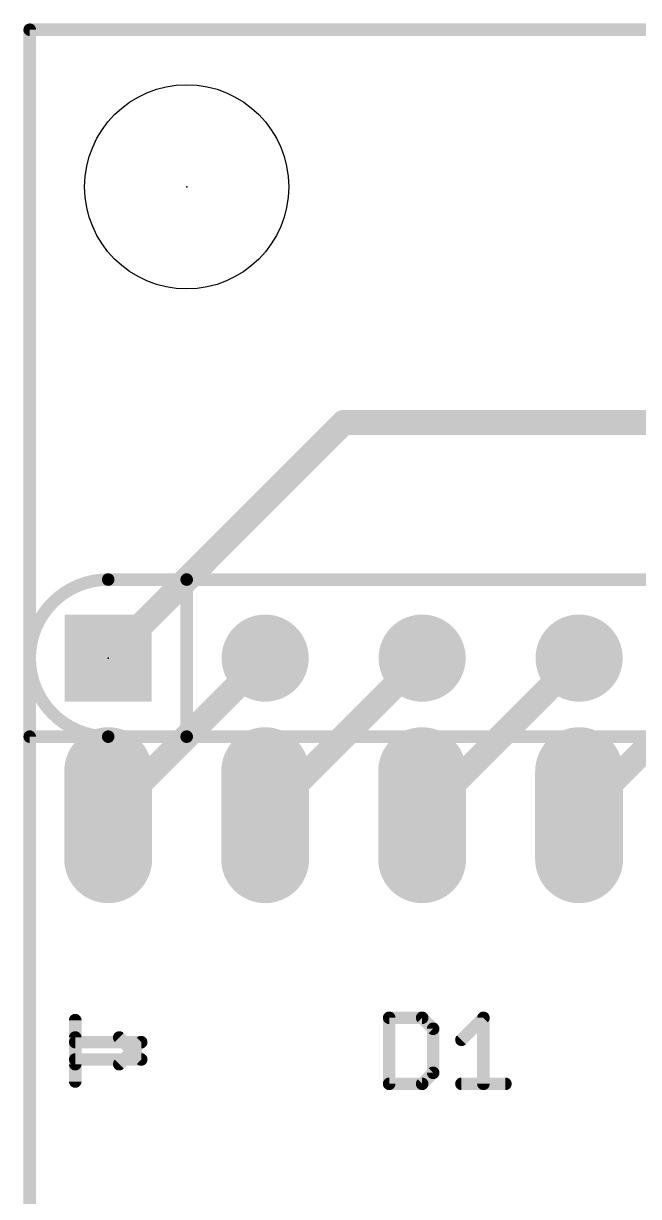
# Model space of a CAD drawing. Extents: x -0.1 to 76.3, y -19.1 to 50.9.
# Drawn here: x -0.1 to 9.85, y 31.93 to 50.9 of the extents above; entities that cross this region are included whole.
import ezdxf

# ---------------------------------------------------------------- set-up
doc = ezdxf.new("R2010")
doc.units = 0
for name, color, linetype in [('1', 12, 'CONTINUOUS'), ('16', 132, 'CONTINUOUS'), ('17', 110, 'CONTINUOUS'), ('20', 53, 'CONTINUOUS'), ('21', 41, 'CONTINUOUS'), ('22', 40, 'CONTINUOUS'), ('23', 53, 'CONTINUOUS')]:
    doc.layers.add(name, color=color, linetype=linetype)

# ---------------------------------------------------------------- blocks, each defined once
blk = doc.blocks.new('LONGP100')
at = {"const_width": 1}
blk.add_lwpolyline([(-0.5, 0), (0.5, 0)], dxfattribs=at)
at = {"const_width": 0.5}
for points in [[(-0.5, 0.25, 1), (-0.5, -0.25)], [(0.5, -0.25, 1), (0.5, 0.25)]]:
    blk.add_lwpolyline(points, format="xyb", dxfattribs=at)
blk = doc.blocks.new('SQUAREP')
blk.add_solid([(-0.5, -0.5), (0.5, -0.5), (-0.5, 0.5), (0.5, 0.5)])
blk = doc.blocks.new('ROUNDP')
at = {"const_width": 0.5}
blk.add_lwpolyline([(0, -0.25, 1), (0, 0.25, 1), (0, -0.25)], format="xyb", dxfattribs=at)

msp = doc.modelspace()

# ---------------------------------------------------------------- linework, layer by layer
at = {"layer": '1', "const_width": 0.4064}
for points in [[(5.08, 44.45), (1.27, 40.64)], [(11.43, 44.45), (5.08, 44.45)]]:
    msp.add_lwpolyline(points, dxfattribs=at)
at = {"layer": '1', "const_width": 0.2032}
for points in [[(5.08, 44.5516, 1), (5.08, 44.3484)], [(5.1518, 44.3782, 1), (5.0082, 44.5218)], [(1.1982, 40.7118, 1), (1.3418, 40.5682)]]:
    msp.add_lwpolyline(points, format="xyb", dxfattribs=at)
at = {"layer": '16', "const_width": 0.4064}
for points in [[(1.27, 38.1), (3.81, 40.64)], [(3.81, 38.1), (6.35, 40.64)], [(6.35, 38.1), (8.89, 40.64)], [(8.89, 38.1), (11.43, 40.64)]]:
    msp.add_lwpolyline(points, dxfattribs=at)
at = {"layer": '16', "const_width": 0.2032}
for points in [[(3.8818, 40.5682, 1), (3.7382, 40.7118)], [(6.4218, 40.5682, 1), (6.2782, 40.7118)], [(8.9618, 40.5682, 1), (8.8182, 40.7118)], [(1.1982, 38.1718, 1), (1.3418, 38.0282)], [(3.7382, 38.1718, 1), (3.8818, 38.0282)], [(6.2782, 38.1718, 1), (6.4218, 38.0282)], [(8.8182, 38.1718, 1), (8.9618, 38.0282)]]:
    msp.add_lwpolyline(points, format="xyb", dxfattribs=at)
at = {"layer": '20', "const_width": 0.2032}
for points in [[(76.2, 50.8), (0, 50.8)], [(0, 50.8), (0, 0)]]:
    msp.add_lwpolyline(points, dxfattribs=at)
at = {"layer": '20', "const_width": 0.1016}
for points in [[(0, 50.8508, 1), (0, 50.7492)], [(0.0508, 50.8, 1), (-0.0508, 50.8)]]:
    msp.add_lwpolyline(points, format="xyb", dxfattribs=at)
at = {"layer": '20'}
msp.add_circle((2.54, 48.26), 1.651, dxfattribs=at)
at = {"layer": '21'}
for points, const_width in [([(1.27, 41.91, 1), (1.27, 39.37)], 0.2032), ([(1.27, 41.9608, 1), (1.27, 41.8592)], 0.1016), ([(1.27, 41.8592, 1), (1.27, 41.9608)], 0.1016), ([(2.54, 41.9608, 1), (2.54, 41.8592)], 0.1016), ([(2.5908, 41.91, 1), (2.4892, 41.91)], 0.1016), ([(2.54, 41.8592, 1), (2.54, 41.9608)], 0.1016), ([(0, 39.4208, 1), (0, 39.3192)], 0.1016), ([(0.0508, 39.37, 1), (-0.0508, 39.37)], 0.1016), ([(1.27, 39.4208, 1), (1.27, 39.3192)], 0.1016), ([(1.27, 39.3192, 1), (1.27, 39.4208)], 0.1016), ([(2.54, 39.4208, 1), (2.54, 39.3192)], 0.1016), ([(2.54, 39.3192, 1), (2.54, 39.4208)], 0.1016), ([(2.4892, 39.37, 1), (2.5908, 39.37)], 0.1016), ([(5.8674, 34.8243, 1), (5.7658, 34.8243)], 0.1016), ([(5.8166, 34.8751, 1), (5.8166, 34.7735)], 0.1016), ([(6.3864, 34.8602, 1), (6.3145, 34.7884)], 0.1016), ([(6.3505, 34.7735, 1), (6.3505, 34.8751)], 0.1016), ([(7.3927, 34.8243, 1), (7.2911, 34.8243)], 0.1016), ([(7.3778, 34.7884, 1), (7.306, 34.8602)], 0.1016), ([(6.5792, 34.6464, 1), (6.4776, 34.6464)], 0.1016), ([(6.4925, 34.6104, 1), (6.5643, 34.6823)], 0.1016), ([(0.7874, 34.5059, 1), (0.6858, 34.5059)], 0.1016), ([(1.4843, 34.5418, 1), (1.4125, 34.47)], 0.1016), ([(6.9501, 34.5043, 1), (7.0219, 34.4325)], 0.1016), ([(0.7366, 34.2008, 1), (0.7366, 34.0992)], 0.1016), ([(1.7684, 34.1141, 1), (1.8402, 34.1859)], 0.1016), ([(1.8043, 34.0992, 1), (1.8043, 34.2008)], 0.1016), ([(6.4776, 33.9346, 1), (6.5792, 33.9346)], 0.1016), ([(6.5643, 33.8986, 1), (6.4925, 33.9705)], 0.1016), ([(0.6858, 33.7941, 1), (0.7874, 33.7941)], 0.1016), ([(5.8166, 33.8074, 1), (5.8166, 33.7058)], 0.1016), ([(5.7658, 33.7566, 1), (5.8674, 33.7566)], 0.1016), ([(6.3145, 33.7925, 1), (6.3864, 33.7207)], 0.1016), ([(6.3505, 33.7058, 1), (6.3505, 33.8074)], 0.1016), ([(6.986, 33.8074, 1), (6.986, 33.7058)], 0.1016), ([(7.2911, 33.7566, 1), (7.3927, 33.7566)], 0.1016), ([(7.6978, 33.7058, 1), (7.6978, 33.8074)], 0.1016)]:
    msp.add_lwpolyline(points, format="xyb", dxfattribs=dict(at, const_width=const_width))
at = {"layer": '21', "const_width": 0.2032}
for points in [[(2.54, 41.91), (1.27, 41.91)], [(13.97, 41.91), (2.54, 41.91)], [(2.54, 39.37), (2.54, 41.91)], [(25.4, 39.37), (0, 39.37)], [(0, 31.75), (0, 39.37)], [(1.27, 39.37), (2.54, 39.37)], [(2.54, 39.37), (13.97, 39.37)], [(5.8166, 34.8243), (5.8166, 33.7566)], [(6.3505, 34.8243), (5.8166, 34.8243)], [(6.5284, 34.6464), (6.3505, 34.8243)], [(6.986, 34.4684), (7.3419, 34.8243)], [(7.3419, 34.8243), (7.3419, 33.7566)], [(6.5284, 33.9346), (6.5284, 34.6464)], [(0.7366, 34.5059), (0.7366, 33.7941)], [(1.4484, 34.5059), (1.8043, 34.15)], [(1.8043, 34.15), (0.7366, 34.15)], [(6.3505, 33.7566), (6.5284, 33.9346)], [(5.8166, 33.7566), (6.3505, 33.7566)], [(6.986, 33.7566), (7.6978, 33.7566)]]:
    msp.add_lwpolyline(points, dxfattribs=at)
at = {"layer": '22', "const_width": 0.2032}
for points in [[(0.7366, 34.0741), (0.7366, 34.7859)], [(1.8043, 34.43), (0.7366, 34.43)], [(1.4484, 34.0741), (1.8043, 34.43)]]:
    msp.add_lwpolyline(points, dxfattribs=at)
at = {"layer": '22', "const_width": 0.1016}
for points in [[(0.7874, 34.7859, 1), (0.6858, 34.7859)], [(0.7366, 34.4808, 1), (0.7366, 34.3792)], [(1.8402, 34.3941, 1), (1.7684, 34.4659)], [(1.8043, 34.3792, 1), (1.8043, 34.4808)], [(1.4125, 34.11, 1), (1.4843, 34.0382)], [(0.6858, 34.0741, 1), (0.7874, 34.0741)]]:
    msp.add_lwpolyline(points, format="xyb", dxfattribs=at)
at = {"layer": '23'}
for p in [(2.54, 48.26), (1.27, 40.64)]:
    msp.add_point(p, dxfattribs=at)

# ---------------------------------------------------------------- block references
at = {"layer": '17', "rotation": 90}
for name, p, xscale, yscale in [('SQUAREP', (1.27, 40.64), 1.4096, 1.4096), ('SQUAREP', (1.27, 40.64), 1.4096, 1.4096), ('ROUNDP', (3.81, 40.64), 1.4096, 1.4096), ('ROUNDP', (3.81, 40.64), 1.4096, 1.4096), ('ROUNDP', (6.35, 40.64), 1.4096, 1.4096), ('ROUNDP', (6.35, 40.64), 1.4096, 1.4096), ('ROUNDP', (8.89, 40.64), 1.4096, 1.4096), ('ROUNDP', (8.89, 40.64), 1.4096, 1.4096), ('LONGP100', (1.27, 38.1), 1.4224, 1.4224), ('LONGP100', (1.27, 38.1), 1.4224, 1.4224), ('LONGP100', (3.81, 38.1), 1.4224, 1.4224), ('LONGP100', (3.81, 38.1), 1.4224, 1.4224), ('LONGP100', (6.35, 38.1), 1.4224, 1.4224), ('LONGP100', (6.35, 38.1), 1.4224, 1.4224), ('LONGP100', (8.89, 38.1), 1.4224, 1.4224), ('LONGP100', (8.89, 38.1), 1.4224, 1.4224)]:
    msp.add_blockref(name, p, dxfattribs=dict(at, xscale=xscale, yscale=yscale))

doc.saveas('drawing.dxf')
